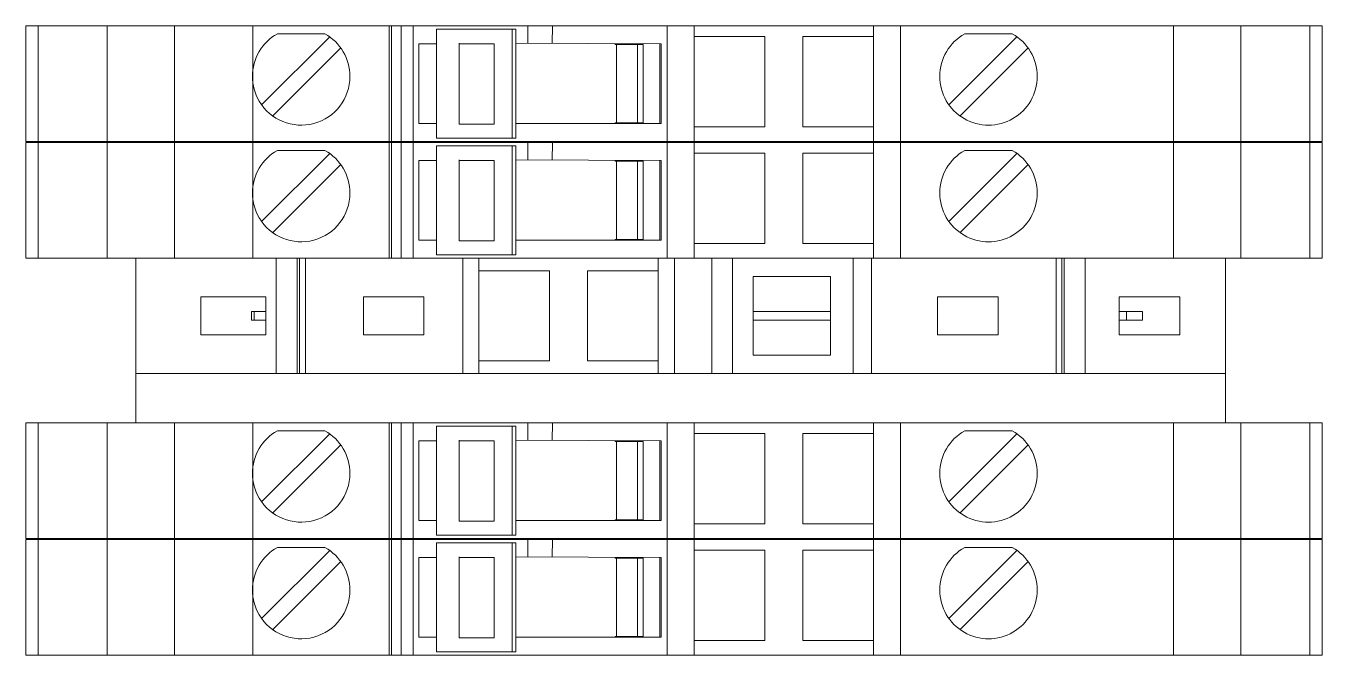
# Model space of a CAD drawing. Header units: millimetres. Extents: x 4962 to 7449, y 754 to 2938.
# Drawn here: x 6426.6 to 6484.4, y 2076 to 2104.1 of the extents above; entities that cross this region are included whole.
import ezdxf

# ---------------------------------------------------------------- set-up
doc = ezdxf.new("R2010")
doc.units = ezdxf.units.MM
doc.set_wipeout_variables(frame=1)
doc.layers.add('000-PI-Oprema', color=30, linetype='Continuous', lineweight=5)

msp = doc.modelspace()

# ---------------------------------------------------------------- linework, layer by layer
at = {"layer": '000-PI-Oprema', "color": 0, "linetype": 'ByBlock', "lineweight": 0}
for p, q in [((6426.571, 2098.937), (6426.571, 2104.087)), ((6448.946, 2104.087), (6426.571, 2104.087)), ((6427.119, 2104.087), (6427.119, 2098.937)), ((6430.196, 2098.937), (6430.196, 2104.087)), ((6433.196, 2098.937), (6433.196, 2104.087)), ((6436.696, 2098.937), (6436.696, 2104.087)), ((6442.771, 2098.937), (6442.771, 2104.087)), ((6442.871, 2104.087), (6442.871, 2104.087)), ((6442.871, 2104.087), (6442.871, 2098.937)), ((6443.299, 2104.087), (6443.299, 2098.937)), ((6443.841, 2098.937), (6443.841, 2104.087)), ((6448.255, 2103.947), (6444.884, 2103.947)), ((6444.884, 2099.077), (6444.884, 2103.947)), ((6444.884, 2103.947), (6444.884, 2103.947)), ((6445.521, 2104.087), (6445.521, 2104.087)), ((6448.413, 2103.947), (6448.255, 2103.947)), ((6448.255, 2103.947), (6448.255, 2099.077)), ((6448.413, 2103.947), (6448.413, 2103.262)), ((6448.946, 2104.087), (6448.946, 2104.087)), ((6448.946, 2104.087), (6448.951, 2104.087)), ((6448.946, 2103.31), (6448.946, 2104.087)), ((6448.951, 2104.087), (6450.046, 2104.087)), ((6450.046, 2104.087), (6450.043, 2103.305)), ((6450.046, 2104.087), (6450.046, 2104.087)), ((6455.171, 2104.087), (6450.046, 2104.087)), ((6450.571, 2104.087), (6450.571, 2104.087)), ((6456.371, 2104.087), (6455.171, 2104.087)), ((6455.171, 2104.087), (6455.171, 2098.937)), ((6456.371, 2104.087), (6456.371, 2104.087)), ((6456.371, 2104.087), (6464.371, 2104.087)), ((6456.371, 2104.087), (6456.371, 2098.937)), ((6464.371, 2104.087), (6464.371, 2104.087)), ((6465.571, 2104.087), (6464.371, 2104.087)), ((6464.371, 2098.937), (6464.371, 2104.087)), ((6484.371, 2104.087), (6465.571, 2104.087)), ((6465.571, 2098.937), (6465.571, 2104.087)), ((6477.748, 2098.937), (6477.748, 2104.087)), ((6480.748, 2098.937), (6480.748, 2104.087)), ((6483.824, 2104.087), (6483.824, 2098.937)), ((6484.371, 2098.937), (6484.371, 2104.087)), ((6440.117, 2103.602), (6437.081, 2100.566)), ((6437.788, 2103.737), (6437.788, 2103.737)), ((6439.905, 2103.737), (6437.788, 2103.737)), ((6439.905, 2103.737), (6439.905, 2103.737)), ((6440.117, 2103.602), (6440.117, 2103.602)), ((6456.371, 2103.612), (6456.371, 2103.612)), ((6456.371, 2103.612), (6459.521, 2103.612)), ((6459.521, 2103.612), (6459.521, 2099.587)), ((6459.521, 2103.612), (6459.521, 2103.612)), ((6461.221, 2099.587), (6461.221, 2103.612)), ((6461.221, 2103.612), (6461.221, 2103.612)), ((6461.221, 2103.612), (6464.371, 2103.612)), ((6464.371, 2103.612), (6464.371, 2103.612)), ((6470.767, 2103.602), (6467.731, 2100.566)), ((6468.438, 2103.737), (6470.555, 2103.737)), ((6468.438, 2103.737), (6468.438, 2103.737)), ((6470.555, 2103.737), (6470.555, 2103.737)), ((6437.576, 2100.071), (6440.612, 2103.107)), ((6440.612, 2103.107), (6440.612, 2103.107)), ((6442.771, 2100.537), (6442.771, 2103.137)), ((6442.771, 2103.137), (6442.771, 2103.137)), ((6444.884, 2103.287), (6444.096, 2103.287)), ((6444.096, 2103.287), (6444.096, 2103.287)), ((6444.096, 2099.737), (6444.096, 2103.287)), ((6445.891, 2099.712), (6445.891, 2103.312)), ((6447.458, 2103.287), (6445.891, 2103.287)), ((6447.458, 2103.287), (6447.458, 2099.762)), ((6454.896, 2103.287), (6448.413, 2103.312)), ((6448.413, 2103.262), (6448.413, 2099.762)), ((6452.846, 2103.287), (6452.846, 2103.262)), ((6453.846, 2103.262), (6452.846, 2103.262)), ((6452.91, 2099.762), (6452.91, 2103.262)), ((6453.846, 2099.737), (6453.846, 2103.287)), ((6454.096, 2103.262), (6453.846, 2103.262)), ((6454.096, 2103.262), (6454.096, 2103.262)), ((6454.096, 2099.762), (6454.096, 2103.262)), ((6454.846, 2103.287), (6454.846, 2099.737)), ((6454.896, 2103.287), (6454.896, 2103.287)), ((6454.896, 2099.737), (6454.896, 2103.287)), ((6465.571, 2103.137), (6465.571, 2100.537)), ((6465.571, 2103.137), (6465.571, 2103.137)), ((6468.226, 2100.071), (6471.262, 2103.107)), ((6437.081, 2100.566), (6437.081, 2100.566)), ((6442.771, 2100.537), (6442.771, 2100.537)), ((6465.571, 2100.537), (6465.571, 2100.537)), ((6437.576, 2100.071), (6437.576, 2100.071)), ((6444.884, 2099.737), (6444.096, 2099.737)), ((6444.096, 2099.737), (6444.096, 2099.737)), ((6445.891, 2099.712), (6447.3, 2099.712)), ((6447.3, 2099.712), (6447.458, 2099.712)), ((6447.458, 2099.762), (6447.458, 2099.712)), ((6448.413, 2099.077), (6448.413, 2099.762)), ((6454.896, 2099.737), (6448.413, 2099.737)), ((6453.846, 2099.762), (6452.846, 2099.762)), ((6452.846, 2099.762), (6452.846, 2099.737)), ((6454.096, 2099.762), (6453.846, 2099.762)), ((6454.096, 2099.762), (6454.096, 2099.762)), ((6454.896, 2099.737), (6454.896, 2099.737)), ((6456.371, 2099.587), (6456.371, 2099.587)), ((6459.521, 2099.587), (6456.371, 2099.587)), ((6459.521, 2099.587), (6459.521, 2099.587)), ((6464.371, 2099.587), (6461.221, 2099.587)), ((6461.221, 2099.587), (6461.221, 2099.587)), ((6464.371, 2099.587), (6464.371, 2099.587)), ((6426.571, 2098.937), (6436.971, 2098.937)), ((6426.571, 2093.737), (6426.571, 2098.887)), ((6448.946, 2098.887), (6426.571, 2098.887)), ((6427.119, 2098.887), (6427.119, 2093.737)), ((6430.196, 2093.737), (6430.196, 2098.887)), ((6455.171, 2098.937), (6436.971, 2098.937)), ((6442.871, 2098.937), (6442.871, 2098.937)), ((6442.871, 2098.887), (6442.871, 2098.887)), ((6448.255, 2099.077), (6444.884, 2099.077)), ((6444.884, 2099.077), (6444.884, 2099.077)), ((6448.255, 2098.747), (6444.884, 2098.747)), ((6444.884, 2098.747), (6444.884, 2098.747)), ((6445.521, 2098.937), (6445.521, 2098.937)), ((6445.521, 2098.887), (6445.521, 2098.887)), ((6448.413, 2099.077), (6448.255, 2099.077)), ((6448.413, 2098.747), (6448.255, 2098.747)), ((6448.413, 2098.747), (6448.413, 2098.062)), ((6448.946, 2098.887), (6448.946, 2098.887)), ((6448.946, 2098.887), (6448.951, 2098.887)), ((6448.946, 2098.11), (6448.946, 2098.887)), ((6448.951, 2098.887), (6450.046, 2098.887)), ((6450.046, 2098.887), (6450.043, 2098.105)), ((6450.046, 2098.887), (6450.046, 2098.887)), ((6455.171, 2098.887), (6450.046, 2098.887)), ((6450.571, 2098.937), (6450.571, 2098.937)), ((6450.571, 2098.887), (6450.571, 2098.887)), ((6456.371, 2098.937), (6455.171, 2098.937)), ((6456.371, 2098.887), (6455.171, 2098.887)), ((6456.371, 2098.937), (6464.371, 2098.937)), ((6456.371, 2098.937), (6456.371, 2098.937)), ((6456.371, 2098.887), (6456.371, 2098.887)), ((6456.371, 2098.887), (6464.371, 2098.887)), ((6465.571, 2098.937), (6464.371, 2098.937)), ((6464.371, 2098.937), (6464.371, 2098.937)), ((6464.371, 2098.887), (6464.371, 2098.887)), ((6465.571, 2098.887), (6464.371, 2098.887)), ((6484.371, 2098.937), (6465.571, 2098.937)), ((6484.371, 2098.887), (6465.571, 2098.887)), ((6480.748, 2093.737), (6480.748, 2098.887)), ((6484.371, 2098.937), (6483.689, 2098.937)), ((6483.824, 2098.887), (6483.824, 2093.737)), ((6484.371, 2093.737), (6484.371, 2098.887)), ((6440.117, 2098.402), (6437.081, 2095.366)), ((6437.788, 2098.537), (6437.788, 2098.537)), ((6439.905, 2098.537), (6437.788, 2098.537)), ((6439.905, 2098.537), (6439.905, 2098.537)), ((6440.117, 2098.402), (6440.117, 2098.402)), ((6456.371, 2098.412), (6456.371, 2098.412)), ((6456.371, 2098.412), (6459.521, 2098.412)), ((6459.521, 2098.412), (6459.521, 2094.387)), ((6459.521, 2098.412), (6459.521, 2098.412)), ((6461.221, 2094.387), (6461.221, 2098.412)), ((6461.221, 2098.412), (6461.221, 2098.412)), ((6461.221, 2098.412), (6464.371, 2098.412)), ((6464.371, 2098.412), (6464.371, 2098.412)), ((6470.767, 2098.402), (6467.731, 2095.366)), ((6468.438, 2098.537), (6470.555, 2098.537)), ((6468.438, 2098.537), (6468.438, 2098.537)), ((6470.555, 2098.537), (6470.555, 2098.537)), ((6437.576, 2094.871), (6440.612, 2097.907)), ((6440.612, 2097.907), (6440.612, 2097.907)), ((6442.771, 2095.337), (6442.771, 2097.937)), ((6442.771, 2097.937), (6442.771, 2097.937)), ((6444.884, 2098.087), (6444.096, 2098.087)), ((6444.096, 2098.087), (6444.096, 2098.087)), ((6444.096, 2094.537), (6444.096, 2098.087)), ((6445.891, 2094.512), (6445.891, 2098.112)), ((6447.458, 2098.087), (6445.891, 2098.087)), ((6447.458, 2098.087), (6447.458, 2094.562)), ((6454.896, 2098.087), (6448.413, 2098.112)), ((6448.413, 2098.062), (6448.413, 2094.562)), ((6452.846, 2098.087), (6452.846, 2098.062)), ((6453.846, 2098.062), (6452.846, 2098.062)), ((6452.91, 2094.562), (6452.91, 2098.062)), ((6453.846, 2094.537), (6453.846, 2098.087)), ((6454.096, 2098.062), (6453.846, 2098.062)), ((6454.096, 2098.062), (6454.096, 2098.062)), ((6454.096, 2094.562), (6454.096, 2098.062)), ((6454.846, 2098.087), (6454.846, 2094.537)), ((6454.896, 2098.087), (6454.896, 2098.087)), ((6454.896, 2094.537), (6454.896, 2098.087)), ((6465.571, 2097.937), (6465.571, 2095.337)), ((6465.571, 2097.937), (6465.571, 2097.937)), ((6468.226, 2094.871), (6471.262, 2097.907)), ((6437.081, 2095.366), (6437.081, 2095.366)), ((6442.771, 2095.337), (6442.771, 2095.337)), ((6465.571, 2095.337), (6465.571, 2095.337)), ((6437.576, 2094.871), (6437.576, 2094.871)), ((6444.884, 2094.537), (6444.096, 2094.537)), ((6444.096, 2094.537), (6444.096, 2094.537)), ((6445.891, 2094.512), (6447.3, 2094.512)), ((6447.3, 2094.512), (6447.458, 2094.512)), ((6447.458, 2094.562), (6447.458, 2094.512)), ((6454.896, 2094.537), (6448.413, 2094.537)), ((6453.846, 2094.562), (6452.846, 2094.562)), ((6452.846, 2094.562), (6452.846, 2094.537)), ((6454.096, 2094.562), (6453.846, 2094.562)), ((6454.096, 2094.562), (6454.096, 2094.562)), ((6454.896, 2094.537), (6454.896, 2094.537)), ((6456.371, 2094.387), (6456.371, 2094.387)), ((6459.521, 2094.387), (6456.371, 2094.387)), ((6459.521, 2094.387), (6459.521, 2094.387)), ((6464.371, 2094.387), (6461.221, 2094.387)), ((6461.221, 2094.387), (6461.221, 2094.387)), ((6464.371, 2094.387), (6464.371, 2094.387)), ((6484.371, 2093.737), (6483.689, 2093.737)), ((6426.571, 2081.237), (6426.571, 2086.387)), ((6448.946, 2086.387), (6426.571, 2086.387)), ((6427.119, 2086.387), (6427.119, 2081.237)), ((6430.196, 2081.237), (6430.196, 2086.387)), ((6433.196, 2081.237), (6433.196, 2086.387)), ((6436.696, 2081.237), (6436.696, 2086.387)), ((6437.788, 2086.037), (6437.788, 2086.037)), ((6439.905, 2086.037), (6437.788, 2086.037)), ((6439.905, 2086.037), (6439.905, 2086.037)), ((6442.771, 2081.237), (6442.771, 2086.387)), ((6442.871, 2086.387), (6442.871, 2086.387)), ((6442.871, 2086.387), (6442.871, 2081.237)), ((6443.299, 2086.387), (6443.299, 2081.237)), ((6443.841, 2081.237), (6443.841, 2086.387)), ((6448.255, 2086.247), (6444.884, 2086.247)), ((6444.884, 2081.377), (6444.884, 2086.247)), ((6444.884, 2086.247), (6444.884, 2086.247)), ((6445.521, 2086.387), (6445.521, 2086.387)), ((6448.413, 2086.247), (6448.255, 2086.247)), ((6448.255, 2086.247), (6448.255, 2081.377)), ((6448.413, 2086.247), (6448.413, 2085.562)), ((6448.946, 2086.387), (6448.946, 2086.387)), ((6448.946, 2086.387), (6448.951, 2086.387)), ((6448.946, 2085.61), (6448.946, 2086.387)), ((6448.951, 2086.387), (6450.046, 2086.387)), ((6450.046, 2086.387), (6450.043, 2085.605)), ((6450.046, 2086.387), (6450.046, 2086.387)), ((6455.171, 2086.387), (6450.046, 2086.387)), ((6450.571, 2086.387), (6450.571, 2086.387)), ((6456.371, 2086.387), (6455.171, 2086.387)), ((6455.171, 2086.387), (6455.171, 2081.237)), ((6456.371, 2086.387), (6456.371, 2086.387)), ((6456.371, 2086.387), (6464.371, 2086.387)), ((6456.371, 2086.387), (6456.371, 2081.237)), ((6464.371, 2086.387), (6464.371, 2086.387)), ((6465.571, 2086.387), (6464.371, 2086.387)), ((6464.371, 2081.237), (6464.371, 2086.387)), ((6484.371, 2086.387), (6465.571, 2086.387)), ((6465.571, 2081.237), (6465.571, 2086.387)), ((6468.438, 2086.037), (6470.555, 2086.037)), ((6468.438, 2086.037), (6468.438, 2086.037)), ((6470.555, 2086.037), (6470.555, 2086.037)), ((6477.748, 2081.237), (6477.748, 2086.387)), ((6480.748, 2081.237), (6480.748, 2086.387)), ((6483.824, 2086.387), (6483.824, 2081.237)), ((6484.371, 2081.237), (6484.371, 2086.387)), ((6440.117, 2085.902), (6437.081, 2082.866)), ((6440.117, 2085.902), (6440.117, 2085.902)), ((6442.771, 2082.837), (6442.771, 2085.437)), ((6442.771, 2085.437), (6442.771, 2085.437)), ((6444.884, 2085.587), (6444.096, 2085.587)), ((6444.096, 2085.587), (6444.096, 2085.587)), ((6444.096, 2082.037), (6444.096, 2085.587)), ((6445.891, 2082.012), (6445.891, 2085.612)), ((6447.458, 2085.587), (6445.891, 2085.587)), ((6447.458, 2085.587), (6447.458, 2082.062)), ((6454.896, 2085.587), (6448.413, 2085.612)), ((6448.413, 2085.562), (6448.413, 2082.062)), ((6452.846, 2085.587), (6452.846, 2085.562)), ((6453.846, 2085.562), (6452.846, 2085.562)), ((6452.91, 2082.062), (6452.91, 2085.562)), ((6453.846, 2082.037), (6453.846, 2085.587)), ((6454.096, 2085.562), (6453.846, 2085.562)), ((6454.096, 2085.562), (6454.096, 2085.562)), ((6454.096, 2082.062), (6454.096, 2085.562)), ((6454.846, 2085.587), (6454.846, 2082.037)), ((6454.896, 2085.587), (6454.896, 2085.587)), ((6454.896, 2082.037), (6454.896, 2085.587)), ((6456.371, 2085.912), (6456.371, 2085.912)), ((6456.371, 2085.912), (6459.521, 2085.912)), ((6459.521, 2085.912), (6459.521, 2081.887)), ((6459.521, 2085.912), (6459.521, 2085.912)), ((6461.221, 2081.887), (6461.221, 2085.912)), ((6461.221, 2085.912), (6461.221, 2085.912)), ((6461.221, 2085.912), (6464.371, 2085.912)), ((6464.371, 2085.912), (6464.371, 2085.912)), ((6465.571, 2085.437), (6465.571, 2082.837)), ((6465.571, 2085.437), (6465.571, 2085.437)), ((6470.767, 2085.902), (6467.731, 2082.866)), ((6437.576, 2082.371), (6440.612, 2085.407)), ((6440.612, 2085.407), (6440.612, 2085.407)), ((6468.226, 2082.371), (6471.262, 2085.407)), ((6437.081, 2082.866), (6437.081, 2082.866)), ((6442.771, 2082.837), (6442.771, 2082.837)), ((6465.571, 2082.837), (6465.571, 2082.837)), ((6437.576, 2082.371), (6437.576, 2082.371)), ((6444.884, 2082.037), (6444.096, 2082.037)), ((6444.096, 2082.037), (6444.096, 2082.037)), ((6445.891, 2082.012), (6447.3, 2082.012)), ((6447.3, 2082.012), (6447.458, 2082.012)), ((6447.458, 2082.062), (6447.458, 2082.012)), ((6448.413, 2081.377), (6448.413, 2082.062)), ((6454.896, 2082.037), (6448.413, 2082.037)), ((6453.846, 2082.062), (6452.846, 2082.062)), ((6452.846, 2082.062), (6452.846, 2082.037)), ((6454.096, 2082.062), (6453.846, 2082.062)), ((6454.096, 2082.062), (6454.096, 2082.062)), ((6454.896, 2082.037), (6454.896, 2082.037)), ((6456.371, 2081.887), (6456.371, 2081.887)), ((6459.521, 2081.887), (6456.371, 2081.887)), ((6459.521, 2081.887), (6459.521, 2081.887)), ((6464.371, 2081.887), (6461.221, 2081.887)), ((6461.221, 2081.887), (6461.221, 2081.887)), ((6464.371, 2081.887), (6464.371, 2081.887)), ((6426.571, 2081.237), (6436.971, 2081.237)), ((6426.571, 2076.037), (6426.571, 2081.187)), ((6448.946, 2081.187), (6426.571, 2081.187)), ((6427.119, 2081.187), (6427.119, 2076.037)), ((6430.196, 2076.037), (6430.196, 2081.187)), ((6433.196, 2076.037), (6433.196, 2081.187)), ((6436.696, 2076.037), (6436.696, 2081.187)), ((6455.171, 2081.237), (6436.971, 2081.237)), ((6437.788, 2080.837), (6437.788, 2080.837)), ((6439.905, 2080.837), (6437.788, 2080.837)), ((6439.905, 2080.837), (6439.905, 2080.837)), ((6442.771, 2076.037), (6442.771, 2081.187)), ((6442.871, 2081.237), (6442.871, 2081.237)), ((6442.871, 2081.187), (6442.871, 2081.187)), ((6442.871, 2081.187), (6442.871, 2076.037)), ((6443.299, 2081.187), (6443.299, 2076.037)), ((6443.841, 2076.037), (6443.841, 2081.187)), ((6448.255, 2081.377), (6444.884, 2081.377)), ((6444.884, 2081.377), (6444.884, 2081.377)), ((6448.255, 2081.047), (6444.884, 2081.047)), ((6444.884, 2076.177), (6444.884, 2081.047)), ((6444.884, 2081.047), (6444.884, 2081.047)), ((6445.521, 2081.237), (6445.521, 2081.237)), ((6445.521, 2081.187), (6445.521, 2081.187)), ((6448.413, 2081.377), (6448.255, 2081.377)), ((6448.413, 2081.047), (6448.255, 2081.047)), ((6448.255, 2081.047), (6448.255, 2076.177)), ((6448.413, 2081.047), (6448.413, 2080.362)), ((6448.946, 2081.187), (6448.946, 2081.187)), ((6448.946, 2081.187), (6448.951, 2081.187)), ((6448.946, 2080.41), (6448.946, 2081.187)), ((6448.951, 2081.187), (6450.046, 2081.187)), ((6450.046, 2081.187), (6450.043, 2080.405)), ((6450.046, 2081.187), (6450.046, 2081.187)), ((6455.171, 2081.187), (6450.046, 2081.187)), ((6450.571, 2081.237), (6450.571, 2081.237)), ((6450.571, 2081.187), (6450.571, 2081.187)), ((6456.371, 2081.237), (6455.171, 2081.237)), ((6456.371, 2081.187), (6455.171, 2081.187)), ((6455.171, 2081.187), (6455.171, 2076.037)), ((6456.371, 2081.237), (6464.371, 2081.237)), ((6456.371, 2081.237), (6456.371, 2081.237)), ((6456.371, 2081.187), (6456.371, 2081.187)), ((6456.371, 2081.187), (6464.371, 2081.187)), ((6456.371, 2081.187), (6456.371, 2076.037)), ((6465.571, 2081.237), (6464.371, 2081.237)), ((6464.371, 2081.237), (6464.371, 2081.237)), ((6464.371, 2081.187), (6464.371, 2081.187)), ((6465.571, 2081.187), (6464.371, 2081.187)), ((6464.371, 2076.037), (6464.371, 2081.187)), ((6484.371, 2081.237), (6465.571, 2081.237)), ((6484.371, 2081.187), (6465.571, 2081.187)), ((6465.571, 2076.037), (6465.571, 2081.187)), ((6468.438, 2080.837), (6470.555, 2080.837)), ((6468.438, 2080.837), (6468.438, 2080.837)), ((6470.555, 2080.837), (6470.555, 2080.837)), ((6477.748, 2076.037), (6477.748, 2081.187)), ((6480.748, 2076.037), (6480.748, 2081.187)), ((6484.371, 2081.237), (6483.689, 2081.237)), ((6483.824, 2081.187), (6483.824, 2076.037)), ((6484.371, 2076.037), (6484.371, 2081.187)), ((6440.117, 2080.702), (6437.081, 2077.666)), ((6440.117, 2080.702), (6440.117, 2080.702)), ((6442.771, 2077.637), (6442.771, 2080.237)), ((6442.771, 2080.237), (6442.771, 2080.237)), ((6444.884, 2080.387), (6444.096, 2080.387)), ((6444.096, 2080.387), (6444.096, 2080.387)), ((6444.096, 2076.837), (6444.096, 2080.387)), ((6445.891, 2076.812), (6445.891, 2080.412)), ((6447.458, 2080.387), (6445.891, 2080.387)), ((6447.458, 2080.387), (6447.458, 2076.862)), ((6454.896, 2080.387), (6448.413, 2080.412)), ((6448.413, 2080.362), (6448.413, 2076.862)), ((6452.846, 2080.387), (6452.846, 2080.362)), ((6453.846, 2080.362), (6452.846, 2080.362)), ((6452.91, 2076.862), (6452.91, 2080.362)), ((6453.846, 2076.837), (6453.846, 2080.387)), ((6454.096, 2080.362), (6453.846, 2080.362)), ((6454.096, 2080.362), (6454.096, 2080.362)), ((6454.096, 2076.862), (6454.096, 2080.362)), ((6454.846, 2080.387), (6454.846, 2076.837)), ((6454.896, 2080.387), (6454.896, 2080.387)), ((6454.896, 2076.837), (6454.896, 2080.387)), ((6456.371, 2080.712), (6456.371, 2080.712)), ((6456.371, 2080.712), (6459.521, 2080.712)), ((6459.521, 2080.712), (6459.521, 2076.687)), ((6459.521, 2080.712), (6459.521, 2080.712)), ((6461.221, 2076.687), (6461.221, 2080.712)), ((6461.221, 2080.712), (6461.221, 2080.712)), ((6461.221, 2080.712), (6464.371, 2080.712)), ((6464.371, 2080.712), (6464.371, 2080.712)), ((6465.571, 2080.237), (6465.571, 2077.637)), ((6465.571, 2080.237), (6465.571, 2080.237)), ((6470.767, 2080.702), (6467.731, 2077.666)), ((6437.576, 2077.171), (6440.612, 2080.207)), ((6440.612, 2080.207), (6440.612, 2080.207)), ((6468.226, 2077.171), (6471.262, 2080.207)), ((6437.081, 2077.666), (6437.081, 2077.666)), ((6442.771, 2077.637), (6442.771, 2077.637)), ((6465.571, 2077.637), (6465.571, 2077.637)), ((6437.576, 2077.171), (6437.576, 2077.171)), ((6444.884, 2076.837), (6444.096, 2076.837)), ((6444.096, 2076.837), (6444.096, 2076.837)), ((6445.891, 2076.812), (6447.3, 2076.812)), ((6447.3, 2076.812), (6447.458, 2076.812)), ((6447.458, 2076.862), (6447.458, 2076.812)), ((6448.413, 2076.177), (6448.413, 2076.862)), ((6454.896, 2076.837), (6448.413, 2076.837)), ((6453.846, 2076.862), (6452.846, 2076.862)), ((6452.846, 2076.862), (6452.846, 2076.837)), ((6454.096, 2076.862), (6453.846, 2076.862)), ((6454.096, 2076.862), (6454.096, 2076.862)), ((6454.896, 2076.837), (6454.896, 2076.837)), ((6448.255, 2076.177), (6444.884, 2076.177)), ((6444.884, 2076.177), (6444.884, 2076.177)), ((6448.413, 2076.177), (6448.255, 2076.177)), ((6456.371, 2076.687), (6456.371, 2076.687)), ((6459.521, 2076.687), (6456.371, 2076.687)), ((6459.521, 2076.687), (6459.521, 2076.687)), ((6464.371, 2076.687), (6461.221, 2076.687)), ((6461.221, 2076.687), (6461.221, 2076.687)), ((6464.371, 2076.687), (6464.371, 2076.687)), ((6426.571, 2076.037), (6436.971, 2076.037)), ((6455.171, 2076.037), (6436.971, 2076.037)), ((6442.871, 2076.037), (6442.871, 2076.037)), ((6445.521, 2076.037), (6445.521, 2076.037)), ((6450.571, 2076.037), (6450.571, 2076.037)), ((6456.371, 2076.037), (6455.171, 2076.037)), ((6456.371, 2076.037), (6464.371, 2076.037)), ((6456.371, 2076.037), (6456.371, 2076.037)), ((6465.571, 2076.037), (6464.371, 2076.037)), ((6464.371, 2076.037), (6464.371, 2076.037)), ((6484.371, 2076.037), (6465.571, 2076.037)), ((6484.371, 2076.037), (6483.689, 2076.037))]:
    msp.add_line(p, q, dxfattribs=at)
for centre, start, end in [((6438.846, 2101.837), 119.12459, 149.54968), ((6438.846, 2101.837), 0.00002, 60.87541), ((6469.496, 2101.837), 119.12459, 179.99998), ((6469.496, 2101.837), 0.00002, 60.87541), ((6438.846, 2101.837), 210.45028, 0.00002), ((6469.496, 2101.837), 179.99998, 0.00002), ((6438.846, 2096.637), 119.12459, 149.54968), ((6438.846, 2096.637), 0.00002, 60.87541), ((6469.496, 2096.637), 119.12459, 179.99998), ((6469.496, 2096.637), 0.00002, 60.87541), ((6438.846, 2096.637), 210.45028, 0.00002), ((6469.496, 2096.637), 179.99998, 0.00002), ((6438.846, 2084.137), 119.12459, 149.54968), ((6438.846, 2084.137), 0.00002, 60.87541), ((6469.496, 2084.137), 119.12459, 179.99998), ((6469.496, 2084.137), 0.00002, 60.87541), ((6438.846, 2084.137), 210.45028, 0.00002), ((6469.496, 2084.137), 179.99998, 0.00002), ((6438.846, 2078.937), 119.12459, 149.54968), ((6438.846, 2078.937), 0.00002, 60.87541), ((6469.496, 2078.937), 119.12459, 179.99998), ((6469.496, 2078.937), 0.00002, 60.87541), ((6438.846, 2078.937), 210.45028, 0.00002), ((6469.496, 2078.937), 179.99998, 0.00002)]:
    msp.add_arc(centre, 2.175, start, end, dxfattribs=at)
for centre, start_param, end_param in [((6438.846, 2101.837), -2.102255, -1.570796), ((6438.846, 2101.837), -1.570796, -1.039338), ((6438.846, 2096.637), -2.102255, -1.570796), ((6438.846, 2096.637), -1.570796, -1.039338), ((6438.846, 2084.137), -2.102255, -1.570796), ((6438.846, 2084.137), -1.570796, -1.039338), ((6438.846, 2078.937), -2.102255, -1.570796), ((6438.846, 2078.937), -1.570796, -1.039338)]:
    msp.add_ellipse(centre, major_axis=(0, -2.175), ratio=1, start_param=start_param, end_param=end_param, dxfattribs=at)

# ---------------------------------------------------------------- next in the draw order: wipeouts: each hides what was drawn before it
at = {"color": 7}
msp.add_wipeout([(6431.471, 2086.387), (6480.071, 2086.387), (6480.071, 2093.737), (6431.471, 2093.737)], dxfattribs=at).dxf.layer = '000-PI-Oprema'

# ---------------------------------------------------------------- next in the draw order: linework, layer by layer
at = {"layer": '000-PI-Oprema', "color": 0, "linetype": 'ByBlock', "lineweight": 0}
for p, q in [((6433.196, 2093.737), (6433.196, 2098.887)), ((6436.696, 2093.737), (6436.696, 2098.887)), ((6442.771, 2093.737), (6442.771, 2098.887)), ((6442.871, 2098.887), (6442.871, 2093.737)), ((6443.299, 2098.887), (6443.299, 2093.737)), ((6443.841, 2093.737), (6443.841, 2098.887)), ((6444.884, 2093.877), (6444.884, 2098.747)), ((6448.255, 2098.747), (6448.255, 2093.877)), ((6455.171, 2098.887), (6455.171, 2093.737)), ((6456.371, 2098.887), (6456.371, 2093.737)), ((6464.371, 2093.737), (6464.371, 2098.887)), ((6465.571, 2093.737), (6465.571, 2098.887)), ((6477.748, 2093.737), (6477.748, 2098.887)), ((6448.413, 2093.877), (6448.413, 2094.562)), ((6426.571, 2093.737), (6436.971, 2093.737)), ((6455.171, 2093.737), (6436.971, 2093.737)), ((6442.871, 2093.737), (6442.871, 2093.737)), ((6448.255, 2093.877), (6444.884, 2093.877)), ((6444.884, 2093.877), (6444.884, 2093.877)), ((6445.521, 2093.737), (6445.521, 2093.737)), ((6448.413, 2093.877), (6448.255, 2093.877)), ((6450.571, 2093.737), (6450.571, 2093.737)), ((6456.371, 2093.737), (6455.171, 2093.737)), ((6456.371, 2093.737), (6464.371, 2093.737)), ((6456.371, 2093.737), (6456.371, 2093.737)), ((6465.571, 2093.737), (6464.371, 2093.737)), ((6464.371, 2093.737), (6464.371, 2093.737)), ((6484.371, 2093.737), (6465.571, 2093.737))]:
    msp.add_line(p, q, dxfattribs=at)
at = {"layer": '000-PI-Oprema', "color": 7}
for p, q in [((6431.471, 2086.387), (6431.471, 2093.737)), ((6437.737, 2093.737), (6437.737, 2088.587)), ((6438.673, 2093.737), (6438.673, 2088.587)), ((6438.774, 2088.587), (6438.774, 2093.737)), ((6439.032, 2088.587), (6439.032, 2093.737)), ((6446.053, 2093.737), (6446.053, 2088.587)), ((6446.771, 2093.737), (6446.771, 2093.162)), ((6454.771, 2093.162), (6454.771, 2093.737)), ((6455.49, 2093.737), (6455.49, 2088.587)), ((6457.162, 2088.587), (6457.162, 2093.737)), ((6458.087, 2088.587), (6458.087, 2093.737)), ((6463.461, 2088.587), (6463.461, 2093.737)), ((6464.281, 2093.737), (6464.281, 2088.587)), ((6472.511, 2088.587), (6472.511, 2093.737)), ((6472.769, 2093.737), (6472.769, 2088.587)), ((6472.869, 2093.737), (6472.869, 2088.587)), ((6473.806, 2093.737), (6473.806, 2088.587)), ((6480.071, 2093.737), (6480.071, 2086.387)), ((6446.771, 2093.162), (6446.771, 2089.162)), ((6449.921, 2093.162), (6446.771, 2093.162)), ((6449.921, 2089.162), (6449.921, 2093.162)), ((6451.621, 2093.162), (6451.621, 2089.162)), ((6454.771, 2093.162), (6451.621, 2093.162)), ((6454.771, 2089.162), (6454.771, 2093.162)), ((6462.446, 2092.912), (6458.996, 2092.912)), ((6458.996, 2092.912), (6458.996, 2091.362)), ((6462.446, 2091.362), (6462.446, 2092.912)), ((6434.371, 2092.012), (6434.371, 2090.312)), ((6437.271, 2092.012), (6434.371, 2092.012)), ((6437.271, 2091.362), (6437.271, 2092.012)), ((6441.621, 2092.012), (6441.621, 2090.312)), ((6444.321, 2092.012), (6441.621, 2092.012)), ((6444.321, 2090.312), (6444.321, 2092.012)), ((6467.221, 2092.012), (6467.221, 2090.312)), ((6469.921, 2092.012), (6467.221, 2092.012)), ((6469.921, 2090.312), (6469.921, 2092.012)), ((6478.021, 2092.012), (6475.321, 2092.012)), ((6475.321, 2092.012), (6475.321, 2091.362)), ((6478.021, 2090.312), (6478.021, 2092.012)), ((6436.757, 2091.362), (6436.626, 2091.362)), ((6436.626, 2091.362), (6436.626, 2090.962)), ((6436.757, 2091.362), (6437.271, 2091.362)), ((6436.757, 2090.962), (6436.757, 2091.362)), ((6437.271, 2090.962), (6437.271, 2091.362)), ((6458.996, 2091.362), (6462.446, 2091.362)), ((6458.996, 2091.362), (6458.996, 2090.962)), ((6462.446, 2090.962), (6462.446, 2091.362)), ((6475.321, 2091.362), (6475.657, 2091.362)), ((6475.321, 2091.362), (6475.321, 2090.962)), ((6476.357, 2091.362), (6475.657, 2091.362)), ((6475.657, 2090.962), (6475.657, 2091.362)), ((6476.357, 2090.962), (6476.357, 2091.362)), ((6436.757, 2090.962), (6436.626, 2090.962)), ((6436.757, 2090.962), (6437.271, 2090.962)), ((6437.271, 2090.312), (6437.271, 2090.962)), ((6458.996, 2090.962), (6462.446, 2090.962)), ((6458.996, 2090.962), (6458.996, 2089.412)), ((6462.446, 2089.412), (6462.446, 2090.962)), ((6475.321, 2090.962), (6475.321, 2090.312)), ((6475.321, 2090.962), (6475.657, 2090.962)), ((6476.357, 2090.962), (6475.657, 2090.962)), ((6434.371, 2090.312), (6437.271, 2090.312)), ((6441.621, 2090.312), (6444.321, 2090.312)), ((6467.221, 2090.312), (6469.921, 2090.312)), ((6475.321, 2090.312), (6478.021, 2090.312)), ((6446.771, 2089.162), (6446.771, 2088.587)), ((6446.771, 2089.162), (6449.921, 2089.162)), ((6451.621, 2089.162), (6454.771, 2089.162)), ((6454.771, 2088.587), (6454.771, 2089.162)), ((6458.996, 2089.412), (6462.446, 2089.412)), ((6437.737, 2088.587), (6431.471, 2088.587)), ((6438.673, 2088.587), (6437.737, 2088.587)), ((6438.774, 2088.587), (6438.673, 2088.587)), ((6439.032, 2088.587), (6438.774, 2088.587)), ((6446.053, 2088.587), (6439.032, 2088.587)), ((6446.053, 2088.587), (6446.771, 2088.587)), ((6446.771, 2088.587), (6454.771, 2088.587)), ((6454.771, 2088.587), (6455.49, 2088.587)), ((6455.49, 2088.587), (6457.162, 2088.587)), ((6458.087, 2088.587), (6457.162, 2088.587)), ((6463.461, 2088.587), (6458.087, 2088.587)), ((6464.281, 2088.587), (6463.461, 2088.587)), ((6464.281, 2088.587), (6472.511, 2088.587)), ((6472.511, 2088.587), (6472.769, 2088.587)), ((6472.769, 2088.587), (6472.869, 2088.587)), ((6473.806, 2088.587), (6472.869, 2088.587)), ((6473.806, 2088.587), (6480.071, 2088.587)), ((6480.071, 2086.387), (6431.471, 2086.387))]:
    msp.add_line(p, q, dxfattribs=at)
at = {"layer": '000-PI-Oprema', "color": 7, "ltscale": 0.25}
msp.add_line((6431.471, 2093.737), (6480.071, 2093.737), dxfattribs=at)

doc.saveas('drawing.dxf')
